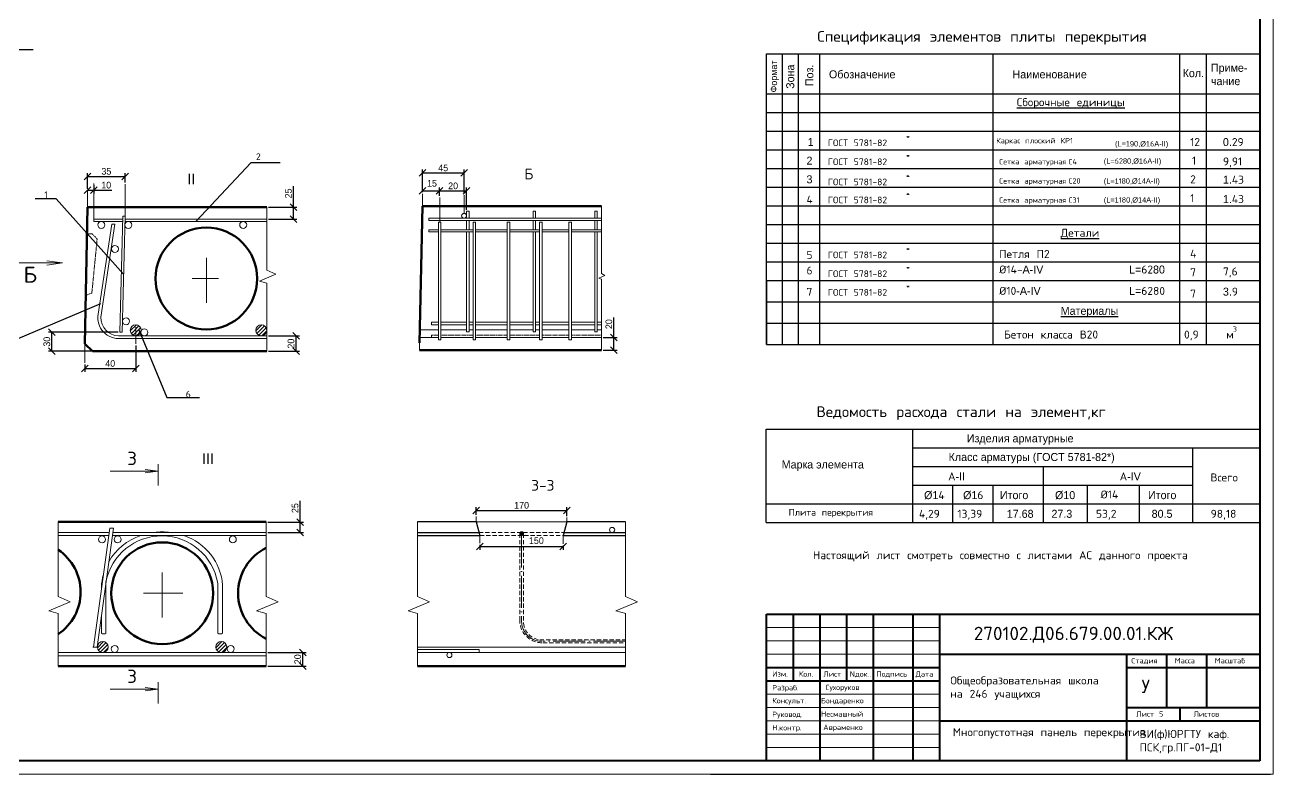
# Model space of a CAD drawing. Header units: millimetres. Extents: x 707 to 5070, y -235 to 1028.
# Drawn here: x 4598 to 5066, y 433.8 to 714.7 of the extents above; entities that cross this region are included whole.
import ezdxf

# ---------------------------------------------------------------- set-up
doc = ezdxf.new("R2010")
doc.units = ezdxf.units.MM
doc.linetypes.add('ACAD_ISO04W100', pattern=[30, 24, -3, 0, -3])
doc.linetypes.add('DASHED2', pattern=[9.525, 6.35, -3.175])
for name, color, linetype, lineweight in [('Нормальная', 5, 'Continuous', 25), ('Основная', 7, 'Continuous', 40), ('Средняя', 94, 'Continuous', 30), ('Тонкая', 5, 'Continuous', 15), ('Штриховая', 1, 'DASHED2', 20), ('Штрихпунктирная', 6, 'ACAD_ISO04W100', 15)]:
    doc.layers.add(name, color=color, linetype=linetype, lineweight=lineweight)
doc.dimstyles.new('ISO-25', dxfattribs={"dimtxt": 2.5, "dimasz": 2.5, "dimexe": 1.25, "dimexo": 0.625, "dimtad": 1, "dimtxsty": 'Standard', "dimcen": 2.5, "dimadec": 0, "dimazin": 0, "dimtfac": 1, "dimtmove": 0, "dimatfit": 3, "dimfxl": 0, "dimarcsym": 0})

# ---------------------------------------------------------------- blocks, each defined once
blk = doc.blocks.new('_Oblique')
at = {"color": 0, "linetype": 'ByBlock', "lineweight": -2}
blk.add_line((-0.5, -0.5), (0.5, 0.5), dxfattribs=at)
blk = doc.blocks.new('*D281')
at = {"layer": 'Defpoints', "color": 0}
for p in [(4623.93, 655.27), (4621.53, 652.58), (4623.93, 652.76)]:
    blk.add_point(p, dxfattribs=at)
at = {"layer": 'Тонкая', "color": 0, "lineweight": -2}
for p, q in [((4621.53, 653.21), (4621.53, 654.01)), ((4621.53, 652.76), (4623.93, 652.76)), ((4623.93, 654.65), (4623.93, 651.51)), ((4623.93, 652.76), (4630.6, 652.76))]:
    blk.add_line(p, q, dxfattribs=at)
at = {"layer": 'Тонкая', "color": 0, "lineweight": -2, "xscale": 2.5, "yscale": 2.5, "zscale": 2.5, "rotation": 180}
blk.add_blockref('_Oblique', (4621.53, 652.76), dxfattribs=at)
at = {"layer": 'Тонкая', "color": 0, "lineweight": -2, "xscale": 2.5, "yscale": 2.5, "zscale": 2.5}
blk.add_blockref('_Oblique', (4623.93, 652.76), dxfattribs=at)
at = {"layer": 'Тонкая', "color": 0, "insert": (4628.52, 654.63), "char_height": 2.5, "attachment_point": 5}
blk.add_mtext('10', dxfattribs=at)
blk = doc.blocks.new('*D282')
at = {"layer": 'Defpoints', "color": 0}
for p in [(4635.61, 657.92), (4621.53, 652.58), (4635.61, 655.01)]:
    blk.add_point(p, dxfattribs=at)
at = {"layer": 'Тонкая', "color": 0, "lineweight": -2}
for p, q in [((4621.53, 653.21), (4621.53, 659.17)), ((4621.53, 657.92), (4635.61, 657.92)), ((4635.61, 655.64), (4635.61, 659.17))]:
    blk.add_line(p, q, dxfattribs=at)
at = {"layer": 'Тонкая', "color": 0, "lineweight": -2, "xscale": 2.5, "yscale": 2.5, "zscale": 2.5, "rotation": 180}
blk.add_blockref('_Oblique', (4621.53, 657.92), dxfattribs=at)
at = {"layer": 'Тонкая', "color": 0, "lineweight": -2, "xscale": 2.5, "yscale": 2.5, "zscale": 2.5}
blk.add_blockref('_Oblique', (4635.61, 657.92), dxfattribs=at)
at = {"layer": 'Тонкая', "color": 0, "insert": (4628.57, 659.8), "char_height": 2.5, "attachment_point": 5}
blk.add_mtext('35', dxfattribs=at)
blk = doc.blocks.new('*D279')
at = {"layer": 'Defpoints', "color": 0}
for p in [(4688.73, 646.33), (4698.72, 646.33), (4688.73, 641.83)]:
    blk.add_point(p, dxfattribs=at)
at = {"layer": 'Тонкая', "color": 0, "lineweight": -2}
for p, q in [((4698.72, 646.33), (4698.72, 654.25)), ((4689.36, 646.33), (4699.97, 646.33)), ((4698.72, 641.83), (4698.72, 646.33)), ((4689.36, 641.83), (4699.97, 641.83))]:
    blk.add_line(p, q, dxfattribs=at)
at = {"layer": 'Тонкая', "color": 0, "lineweight": -2, "xscale": 2.5, "yscale": 2.5, "zscale": 2.5}
for p, rotation in [((4698.72, 646.33), 90), ((4698.72, 641.83), 270)]:
    blk.add_blockref('_Oblique', p, dxfattribs=dict(at, rotation=rotation))
at = {"layer": 'Тонкая', "color": 0, "insert": (4696.84, 651.54), "char_height": 2.5, "attachment_point": 5, "rotation": 90}
blk.add_mtext('25', dxfattribs=at)
blk = doc.blocks.new('*D280')
at = {"layer": 'Defpoints', "color": 0}
for p in [(4688.73, 598.07), (4699.68, 598.07), (4688.73, 592.33)]:
    blk.add_point(p, dxfattribs=at)
at = {"layer": 'Тонкая', "color": 0, "lineweight": -2}
for p, q in [((4689.36, 598.07), (4700.93, 598.07)), ((4699.68, 592.33), (4699.68, 598.07)), ((4689.36, 592.33), (4700.93, 592.33))]:
    blk.add_line(p, q, dxfattribs=at)
at = {"layer": 'Тонкая', "color": 0, "lineweight": -2, "xscale": 2.5, "yscale": 2.5, "zscale": 2.5}
for p, rotation in [((4699.68, 598.07), 90), ((4699.68, 592.33), 270)]:
    blk.add_blockref('_Oblique', p, dxfattribs=dict(at, rotation=rotation))
at = {"layer": 'Тонкая', "color": 0, "insert": (4697.8, 595.2), "char_height": 2.5, "attachment_point": 5, "rotation": 90}
blk.add_mtext('20', dxfattribs=at)
blk = doc.blocks.new('*D283')
at = {"layer": 'Defpoints', "color": 0}
for p in [(4639.57, 595.1), (4620.46, 587.94), (4639.57, 585.86)]:
    blk.add_point(p, dxfattribs=at)
at = {"layer": 'Тонкая', "color": 0, "lineweight": -2}
for p, q in [((4639.57, 594.48), (4639.57, 584.61)), ((4620.46, 587.32), (4620.46, 584.61)), ((4620.46, 585.86), (4639.57, 585.86))]:
    blk.add_line(p, q, dxfattribs=at)
at = {"layer": 'Тонкая', "color": 0, "lineweight": -2, "xscale": 2.5, "yscale": 2.5, "zscale": 2.5, "rotation": 180}
blk.add_blockref('_Oblique', (4620.46, 585.86), dxfattribs=at)
at = {"layer": 'Тонкая', "color": 0, "lineweight": -2, "xscale": 2.5, "yscale": 2.5, "zscale": 2.5}
blk.add_blockref('_Oblique', (4639.57, 585.86), dxfattribs=at)
at = {"layer": 'Тонкая', "color": 0, "insert": (4630.02, 587.74), "char_height": 2.5, "attachment_point": 5}
blk.add_mtext('40', dxfattribs=at)
blk = doc.blocks.new('*D284')
at = {"layer": 'Defpoints', "color": 0}
for p in [(4608.14, 599.53), (4633.59, 599.53), (4623.31, 592.33)]:
    blk.add_point(p, dxfattribs=at)
at = {"layer": 'Тонкая', "color": 0, "lineweight": -2}
for p, q in [((4632.96, 599.53), (4606.89, 599.53)), ((4608.14, 592.33), (4608.14, 599.53)), ((4622.69, 592.33), (4606.89, 592.33))]:
    blk.add_line(p, q, dxfattribs=at)
at = {"layer": 'Тонкая', "color": 0, "lineweight": -2, "xscale": 2.5, "yscale": 2.5, "zscale": 2.5}
for p, rotation in [((4608.14, 599.53), 90), ((4608.14, 592.33), 270)]:
    blk.add_blockref('_Oblique', p, dxfattribs=dict(at, rotation=rotation))
at = {"layer": 'Тонкая', "color": 0, "insert": (4606.26, 595.93), "char_height": 2.5, "attachment_point": 5, "rotation": 90}
blk.add_mtext('30', dxfattribs=at)
blk = doc.blocks.new('*D285')
at = {"layer": 'Defpoints', "color": 0}
for p in [(4814.27, 597.5), (4818.87, 597.5), (4814.27, 592.7)]:
    blk.add_point(p, dxfattribs=at)
at = {"layer": 'Тонкая', "color": 0, "lineweight": -2}
for p, q in [((4818.87, 597.5), (4818.87, 605)), ((4814.89, 597.5), (4820.12, 597.5)), ((4818.87, 592.7), (4818.87, 597.5)), ((4814.89, 592.7), (4820.12, 592.7))]:
    blk.add_line(p, q, dxfattribs=at)
at = {"layer": 'Тонкая', "color": 0, "lineweight": -2, "xscale": 2.5, "yscale": 2.5, "zscale": 2.5}
for p, rotation in [((4818.87, 597.5), 90), ((4818.87, 592.7), 270)]:
    blk.add_blockref('_Oblique', p, dxfattribs=dict(at, rotation=rotation))
at = {"layer": 'Тонкая', "color": 0, "insert": (4817, 602.5), "char_height": 2.5, "attachment_point": 5, "rotation": 90}
blk.add_mtext('20', dxfattribs=at)
blk = doc.blocks.new('*D286')
at = {"layer": 'Defpoints', "color": 0}
for p in [(4747.07, 651.39), (4753.55, 652.49), (4753.55, 649.95)]:
    blk.add_point(p, dxfattribs=at)
at = {"layer": 'Тонкая', "color": 0, "lineweight": -2}
for p, q in [((4747.07, 652.02), (4747.07, 653.74)), ((4747.07, 652.49), (4753.55, 652.49)), ((4753.55, 650.57), (4753.55, 653.74))]:
    blk.add_line(p, q, dxfattribs=at)
at = {"layer": 'Тонкая', "color": 0, "lineweight": -2, "xscale": 2.5, "yscale": 2.5, "zscale": 2.5, "rotation": 180}
blk.add_blockref('_Oblique', (4747.07, 652.49), dxfattribs=at)
at = {"layer": 'Тонкая', "color": 0, "lineweight": -2, "xscale": 2.5, "yscale": 2.5, "zscale": 2.5}
blk.add_blockref('_Oblique', (4753.55, 652.49), dxfattribs=at)
at = {"layer": 'Тонкая', "color": 0, "insert": (4750.67, 655.3), "char_height": 2.5, "attachment_point": 5}
blk.add_mtext('15', dxfattribs=at)
blk = doc.blocks.new('*D287')
at = {"layer": 'Defpoints', "color": 0}
for p in [(4763.65, 652.49), (4753.55, 649.95), (4763.65, 644.82)]:
    blk.add_point(p, dxfattribs=at)
at = {"layer": 'Тонкая', "color": 0, "lineweight": -2}
for p, q in [((4753.55, 650.57), (4753.55, 653.74)), ((4753.55, 652.49), (4763.65, 652.49)), ((4763.65, 645.44), (4763.65, 653.74))]:
    blk.add_line(p, q, dxfattribs=at)
at = {"layer": 'Тонкая', "color": 0, "lineweight": -2, "xscale": 2.5, "yscale": 2.5, "zscale": 2.5, "rotation": 180}
blk.add_blockref('_Oblique', (4753.55, 652.49), dxfattribs=at)
at = {"layer": 'Тонкая', "color": 0, "lineweight": -2, "xscale": 2.5, "yscale": 2.5, "zscale": 2.5}
blk.add_blockref('_Oblique', (4763.65, 652.49), dxfattribs=at)
at = {"layer": 'Тонкая', "color": 0, "insert": (4758.6, 654.36), "char_height": 2.5, "attachment_point": 5}
blk.add_mtext('20', dxfattribs=at)
blk = doc.blocks.new('*D288')
at = {"layer": 'Defpoints', "color": 0}
for p in [(4762.7, 659.22), (4747.07, 651.39), (4762.7, 650.89)]:
    blk.add_point(p, dxfattribs=at)
at = {"layer": 'Тонкая', "color": 0, "lineweight": -2}
for p, q in [((4747.07, 652.02), (4747.07, 660.47)), ((4762.7, 651.52), (4762.7, 660.47)), ((4747.07, 659.22), (4762.7, 659.22))]:
    blk.add_line(p, q, dxfattribs=at)
at = {"layer": 'Тонкая', "color": 0, "lineweight": -2, "xscale": 2.5, "yscale": 2.5, "zscale": 2.5, "rotation": 180}
blk.add_blockref('_Oblique', (4747.07, 659.22), dxfattribs=at)
at = {"layer": 'Тонкая', "color": 0, "lineweight": -2, "xscale": 2.5, "yscale": 2.5, "zscale": 2.5}
blk.add_blockref('_Oblique', (4762.7, 659.22), dxfattribs=at)
at = {"layer": 'Тонкая', "color": 0, "insert": (4754.88, 661.1), "char_height": 2.5, "attachment_point": 5}
blk.add_mtext('45', dxfattribs=at)
blk = doc.blocks.new('*D291')
at = {"layer": 'Defpoints', "color": 0}
for p in [(4688.51, 479.43), (4702.21, 479.43), (4688.51, 474.23)]:
    blk.add_point(p, dxfattribs=at)
at = {"layer": 'Тонкая', "color": 0, "lineweight": -2}
for p, q in [((4689.13, 479.43), (4703.46, 479.43)), ((4702.21, 474.23), (4702.21, 479.43)), ((4689.13, 474.23), (4703.46, 474.23))]:
    blk.add_line(p, q, dxfattribs=at)
at = {"layer": 'Тонкая', "color": 0, "lineweight": -2, "xscale": 2.5, "yscale": 2.5, "zscale": 2.5}
for p, rotation in [((4702.21, 479.43), 90), ((4702.21, 474.23), 270)]:
    blk.add_blockref('_Oblique', p, dxfattribs=dict(at, rotation=rotation))
at = {"layer": 'Тонкая', "color": 0, "insert": (4700.33, 476.83), "char_height": 2.5, "attachment_point": 5, "rotation": 90}
blk.add_mtext('20', dxfattribs=at)
blk = doc.blocks.new('*D289')
at = {"layer": 'Defpoints', "color": 0}
for p in [(4688.51, 528.31), (4688.51, 524.41), (4701.23, 528.31)]:
    blk.add_point(p, dxfattribs=at)
at = {"layer": 'Тонкая', "color": 0, "lineweight": -2}
for p, q in [((4701.23, 528.31), (4701.23, 536.23)), ((4689.13, 528.31), (4702.48, 528.31)), ((4689.13, 524.41), (4702.48, 524.41)), ((4701.23, 524.41), (4701.23, 528.31))]:
    blk.add_line(p, q, dxfattribs=at)
at = {"layer": 'Тонкая', "color": 0, "lineweight": -2, "xscale": 2.5, "yscale": 2.5, "zscale": 2.5}
for p, rotation in [((4701.23, 528.31), 90), ((4701.23, 524.41), 270)]:
    blk.add_blockref('_Oblique', p, dxfattribs=dict(at, rotation=rotation))
at = {"layer": 'Тонкая', "color": 0, "insert": (4699.35, 533.52), "char_height": 2.5, "attachment_point": 5, "rotation": 90}
blk.add_mtext('25', dxfattribs=at)
blk = doc.blocks.new('*D292')
at = {"layer": 'Defpoints', "color": 0}
for p in [(4767.27, 530.34), (4801.27, 532.68), (4801.27, 529.94)]:
    blk.add_point(p, dxfattribs=at)
at = {"layer": 'Тонкая', "color": 0, "lineweight": -2}
for p, q in [((4767.27, 530.96), (4767.27, 533.93)), ((4801.27, 530.56), (4801.27, 533.93)), ((4767.27, 532.68), (4801.27, 532.68))]:
    blk.add_line(p, q, dxfattribs=at)
at = {"layer": 'Тонкая', "color": 0, "lineweight": -2, "xscale": 2.5, "yscale": 2.5, "zscale": 2.5, "rotation": 180}
blk.add_blockref('_Oblique', (4767.27, 532.68), dxfattribs=at)
at = {"layer": 'Тонкая', "color": 0, "lineweight": -2, "xscale": 2.5, "yscale": 2.5, "zscale": 2.5}
blk.add_blockref('_Oblique', (4801.27, 532.68), dxfattribs=at)
at = {"layer": 'Тонкая', "color": 0, "insert": (4784.27, 534.55), "char_height": 2.5, "attachment_point": 5}
blk.add_mtext('170', dxfattribs=at)
blk = doc.blocks.new('*D290')
at = {"layer": 'Defpoints', "color": 0}
for p in [(4768.61, 520.43), (4799.92, 520.17), (4799.92, 519.15)]:
    blk.add_point(p, dxfattribs=at)
at = {"layer": 'Тонкая', "color": 0, "lineweight": -2}
for p, q in [((4768.61, 519.8), (4768.61, 517.9)), ((4799.92, 519.55), (4799.92, 517.9)), ((4768.61, 519.15), (4799.92, 519.15))]:
    blk.add_line(p, q, dxfattribs=at)
at = {"layer": 'Тонкая', "color": 0, "lineweight": -2, "xscale": 2.5, "yscale": 2.5, "zscale": 2.5, "rotation": 180}
blk.add_blockref('_Oblique', (4768.61, 519.15), dxfattribs=at)
at = {"layer": 'Тонкая', "color": 0, "lineweight": -2, "xscale": 2.5, "yscale": 2.5, "zscale": 2.5}
blk.add_blockref('_Oblique', (4799.92, 519.15), dxfattribs=at)
at = {"layer": 'Тонкая', "color": 0, "insert": (4789.81, 521.32), "char_height": 2.5, "attachment_point": 5}
blk.add_mtext('150', dxfattribs=at)

msp = doc.modelspace()

# ---------------------------------------------------------------- hatches: boundary and pattern name
at = {"layer": 'Тонкая'}
h = msp.add_hatch(dxfattribs=at)
h.set_pattern_fill('ANSI31', color=0, scale=0.3, style=0)
h.set_pattern_definition([(45, (4629.2162, 586.2228), (-0.67352, 0.67352), [])])
h.paths.add_polyline_path([(4637.5295, 600.208, 1), (4641.6095, 600.208, 1)])
h = msp.add_hatch(dxfattribs=at)
h.set_pattern_fill('ANSI31', color=0, scale=0.3, style=0)
h.set_pattern_definition([(45, (4676.3087, 586.2228), (-0.67352, 0.67352), [])])
h.paths.add_polyline_path([(4684.6219, 600.208, 1), (4688.7019, 600.208, 1)])
h = msp.add_hatch(dxfattribs=at)
h.set_pattern_fill('ANSI31', color=0, scale=0.05, style=0)
h.set_pattern_definition([(45, (4784.266, 523.19008), (-0.112253, 0.112253), [])])
h.paths.add_polyline_path([(4783.7631, 524.4134), (4784.8058, 524.4134, 0.42265131)])
h.paths.add_polyline_path([(4785.0114, 523.9067, 0.1951827), (4784.8058, 524.4134), (4783.7631, 524.4134, 0.1951827), (4783.5575, 523.9067, 0.36569552), (4784.1626, 523.1901), (4784.4063, 523.1901, 0.36569552)])
h = msp.add_hatch(dxfattribs=at)
h.set_pattern_fill('ANSI31', color=0, scale=0.3, style=0)
h.set_pattern_definition([(45, (4616.8812, 467.4471), (-0.67352, 0.67352), [])])
h.paths.add_polyline_path([(4625.1945, 481.4323, 1), (4629.2745, 481.4323, 1)])
h = msp.add_hatch(dxfattribs=at)
h.set_pattern_fill('ANSI31', color=0, scale=0.3, style=0)
h.set_pattern_definition([(45, (4661.2889, 467.4471), (-0.67352, 0.67352), [])])
h.paths.add_polyline_path([(4669.6021, 481.4323, 1), (4673.6821, 481.4323, 1)])

# ---------------------------------------------------------------- linework, layer by layer
for p, q in [((4588.8493, 705.4813), (4601.0649, 705.4813)), ((4662.1463, 641.0132), (4682.8779, 663.141)), ((4682.8779, 663.141), (4693.7615, 663.141)), ((4609.7956, 649.5671), (4601.885, 649.5671)), ((4635.0385, 621.2648), (4609.7956, 649.5671)), ((4626.4118, 610.1111), (4587.8401, 593.818)), ((4640.7784, 600.4126), (4651.2484, 574.9958)), ((4651.2484, 574.9958), (4663.4937, 574.9958)), ((4855.0448, 433.7891), (5065.0448, 433.7891))]:
    msp.add_line(p, q)
at = {"lineweight": -3}
for p, q in [((5061.0448, 493.7891), (5061.0448, 438.7891)), ((5061.0448, 438.7891), (4876.0448, 438.7891))]:
    msp.add_line(p, q, dxfattribs=at)
at = {"layer": 'Основная', "color": 0}
for p, q in [((5061.0448, 1022.7891), (5061.0448, 438.7891)), ((4876.0448, 493.7891), (5061.0448, 493.7891)), ((4876.0448, 438.7891), (4876.0448, 493.7891)), ((4886.0448, 493.7891), (4886.0448, 468.7891)), ((4896.0448, 493.7891), (4896.0448, 438.7891)), ((4906.0448, 493.7891), (4906.0448, 468.7891)), ((4916.0448, 493.7891), (4916.0448, 438.7891)), ((4931.0448, 438.7891), (4931.0448, 493.7891)), ((4941.0448, 438.7891), (4941.0448, 493.7891)), ((4941.0448, 478.7891), (5061.0448, 478.7891)), ((5011.0448, 478.7891), (5011.0448, 438.7891)), ((5026.0448, 478.7891), (5026.0448, 458.7891)), ((5041.0448, 478.7891), (5041.0448, 458.7891)), ((4876.0448, 473.7891), (4941.0448, 473.7891)), ((5011.0448, 473.7891), (5061.0448, 473.7891)), ((4876.0448, 468.7891), (4941.0448, 468.7891)), ((5011.0448, 458.7891), (5061.0448, 458.7891)), ((5031.0448, 458.7891), (5031.0448, 453.7891)), ((4941.0448, 453.7891), (5061.0448, 453.7891)), ((5061.0448, 438.7891), (4245.0448, 438.7891))]:
    msp.add_line(p, q, dxfattribs=at)
at = {"layer": 'Основная', "color": 0, "lineweight": -2}
for p, q in [((4876.0448, 594.8247), (4876.0448, 703.8247)), ((4876.0448, 703.8247), (5061.0448, 703.8247)), ((4882.0448, 594.8247), (4882.0448, 703.8247)), ((4888.0448, 594.8247), (4888.0448, 703.8247)), ((4896.0448, 594.8247), (4896.0448, 703.8247)), ((4961.0448, 594.8247), (4961.0448, 703.8247)), ((5031.0448, 594.8247), (5031.0448, 703.8247)), ((5041.0448, 594.8247), (5041.0448, 703.8247)), ((4876.0448, 688.8247), (5061.0448, 688.8247)), ((4876.0448, 618.8247), (5061.0448, 618.8247)), ((4875.9707, 528.0796), (4875.9707, 563.0796)), ((4875.9707, 563.0796), (5060.9707, 563.0796)), ((4930.9707, 528.0796), (4930.9707, 563.0796)), ((4930.9707, 556.0796), (5060.9707, 556.0796)), ((5035.9707, 528.0796), (5035.9707, 556.0796)), ((4930.9707, 549.0796), (5035.9707, 549.0796)), ((4930.9707, 542.0796), (5035.9707, 542.0796)), ((4945.9707, 528.0796), (4945.9707, 542.0796)), ((5015.9707, 528.0796), (5015.9707, 542.0796)), ((4875.9707, 535.0796), (5060.9707, 535.0796)), ((4875.9707, 528.0796), (5060.9707, 528.0796))]:
    msp.add_line(p, q, dxfattribs=at)
at = {"layer": 'Средняя', "color": 0}
for p, q in [((4767.266, 528.3134), (4745.266, 528.3134)), ((4745.266, 524.4134), (4768.2898, 524.4134)), ((4767.266, 528.3134), (4768.6109, 523.1901)), ((4801.266, 528.3134), (4799.9211, 523.1901)), ((4800.2422, 524.4134), (4823.266, 524.4134)), ((4823.266, 528.3134), (4801.266, 528.3134)), ((4745.266, 523.1901), (4768.6109, 523.1901)), ((4799.9211, 523.1901), (4823.266, 523.1901))]:
    msp.add_line(p, q, dxfattribs=at)
at = {"layer": 'Тонкая', "color": 0}
for p, q in [((5066.0448, 1027.7891), (5066.0448, 433.7891)), ((4623.9328, 641.8334), (4623.9328, 655.2711)), ((4621.5328, 646.3334), (4621.5328, 652.5807)), ((4635.6121, 642.9963), (4635.6121, 655.0128)), ((4747.0665, 646.696), (4747.0665, 651.391)), ((4762.7006, 644.0131), (4762.7006, 650.8921)), ((4688.7328, 646.3334), (4688.7328, 622.7955)), ((4753.5536, 640.7854), (4753.5536, 649.9482)), ((4814.2665, 646.696), (4814.2665, 621.5074)), ((4623.9328, 641.8334), (4623.9328, 641.0132)), ((4634.7021, 641.8334), (4623.9328, 641.8334)), ((4634.7328, 642.9963), (4633.5855, 599.5334)), ((4635.6121, 642.9963), (4634.4649, 599.5334)), ((4634.7328, 642.9963), (4635.6121, 642.9963)), ((4688.7328, 641.8334), (4635.5814, 641.8334)), ((4814.2665, 642.196), (4749.4665, 642.196)), ((4749.4665, 642.196), (4749.4665, 641.3759)), ((4760.2358, 642.196), (4749.4665, 642.196)), ((4814.2665, 641.3759), (4749.4665, 641.3759)), ((4760.2142, 641.3759), (4749.4665, 641.3759)), ((4763.6483, 644.8199), (4763.6483, 642.196)), ((4763.6483, 644.8199), (4764.6224, 644.8199)), ((4763.6483, 641.3759), (4763.6483, 637.9357)), ((4764.6224, 644.8199), (4764.6224, 642.196)), ((4764.6224, 641.3759), (4764.6224, 637.9357)), ((4788.5558, 644.8199), (4788.5558, 642.196)), ((4788.5558, 644.8199), (4789.5299, 644.8199)), ((4788.5558, 641.3759), (4788.5558, 637.9357)), ((4789.5299, 644.8199), (4789.5299, 642.196)), ((4789.5299, 641.3759), (4789.5299, 637.9357)), ((4811.6841, 644.8199), (4811.6841, 642.196)), ((4811.6841, 644.8199), (4812.6583, 644.8199)), ((4811.6841, 641.3759), (4811.6841, 637.9357)), ((4812.6583, 644.8199), (4812.6583, 642.196)), ((4812.6583, 641.3759), (4812.6583, 637.9357)), ((4634.6805, 641.0132), (4623.9328, 641.0132)), ((4630.5679, 640.0265), (4625.4365, 606.2384)), ((4631.778, 640.0265), (4626.4783, 605.1299)), ((4631.778, 640.0265), (4630.5679, 640.0265)), ((4688.7328, 641.0132), (4635.5598, 641.0132)), ((4749.4665, 637.9357), (4749.4665, 637.1155)), ((4753.0665, 637.9357), (4749.4665, 637.9357)), ((4753.0665, 637.1155), (4749.4665, 637.1155)), ((4753.0665, 640.7854), (4753.0665, 596.6003)), ((4753.0665, 640.7854), (4754.0406, 640.7854)), ((4754.0406, 640.7854), (4754.0406, 596.6003)), ((4760.2358, 637.9357), (4754.0406, 637.9357)), ((4766.0533, 637.9357), (4754.0406, 637.9357)), ((4760.2142, 637.1155), (4754.0406, 637.1155)), ((4766.0533, 637.1155), (4754.0406, 637.1155)), ((4763.6483, 637.1155), (4763.6483, 599.6554)), ((4764.6224, 637.1155), (4764.6224, 599.6554)), ((4766.0533, 640.7854), (4766.0533, 596.6003)), ((4766.0533, 640.7854), (4767.0274, 640.7854)), ((4767.0274, 640.7854), (4767.0274, 596.6003)), ((4778.8279, 637.9357), (4767.0274, 637.9357)), ((4778.8279, 637.1155), (4767.0274, 637.1155)), ((4778.8279, 640.7854), (4778.8279, 596.6003)), ((4778.8279, 640.7854), (4779.802, 640.7854)), ((4779.802, 640.7854), (4779.802, 596.6003)), ((4790.9608, 637.9357), (4779.802, 637.9357)), ((4790.9608, 637.1155), (4779.802, 637.1155)), ((4788.5558, 637.1155), (4788.5558, 599.6554)), ((4789.5299, 637.1155), (4789.5299, 599.6554)), ((4790.9608, 640.7854), (4790.9608, 596.6003)), ((4790.9608, 640.7854), (4791.9349, 640.7854)), ((4791.9349, 640.7854), (4791.9349, 596.6003)), ((4801.9562, 637.9357), (4791.9349, 637.9357)), ((4801.9562, 637.1155), (4791.9349, 637.1155)), ((4801.9562, 640.7854), (4801.9562, 596.6003)), ((4801.9562, 640.7854), (4802.9303, 640.7854)), ((4802.9303, 640.7854), (4802.9303, 596.6003)), ((4814.2665, 637.9357), (4802.9303, 637.9357)), ((4814.2665, 637.1155), (4802.9303, 637.1155)), ((4811.6841, 637.1155), (4811.6841, 599.6554)), ((4812.6583, 637.1155), (4812.6583, 599.6554)), ((4666.0607, 610.5178), (4666.0607, 627.4384)), ((4612.1079, 625.4465), (4590.591, 625.4465)), ((4612.1079, 625.4465), (4606.277, 626.2064)), ((4612.1079, 625.4465), (4606.277, 624.6866)), ((4688.7328, 622.7955), (4692.1192, 621.2798)), ((4666.0607, 619.6298), (4660.7704, 619.6298)), ((4660.7704, 619.6298), (4670.6111, 619.6298)), ((4692.1192, 621.2798), (4685.934, 618.6173)), ((4685.934, 618.6173), (4688.7328, 617.8851)), ((4688.7328, 617.8851), (4688.7328, 592.3334)), ((4815.444, 620.7086), (4813.1873, 619.7202)), ((4813.1873, 619.7202), (4814.2665, 619.3892)), ((4814.2665, 621.5074), (4815.444, 620.7086)), ((4814.2665, 619.3892), (4814.2665, 592.696)), ((4633.5855, 599.5334), (4634.4649, 599.5334)), ((4639.5695, 595.1006), (4639.5695, 601.3924)), ((4753.0665, 600.3447), (4746.0966, 600.3447)), ((4750.5307, 603.1934), (4750.5307, 602.2563)), ((4753.0665, 602.2563), (4750.5307, 602.2563)), ((4763.6483, 602.2563), (4754.0406, 602.2563)), ((4763.6483, 600.3447), (4754.0406, 600.3447)), ((4763.6483, 599.6554), (4764.6224, 599.6554)), ((4766.0533, 602.2563), (4764.6224, 602.2563)), ((4766.0533, 600.3447), (4764.6224, 600.3447)), ((4778.8279, 602.2563), (4767.0274, 602.2563)), ((4778.8279, 600.3447), (4767.0274, 600.3447)), ((4788.5558, 602.2563), (4779.802, 602.2563)), ((4788.5558, 600.3447), (4779.802, 600.3447)), ((4788.5558, 599.6554), (4789.5299, 599.6554)), ((4790.9608, 602.2563), (4789.5299, 602.2563)), ((4790.9608, 600.3447), (4789.5299, 600.3447)), ((4801.9562, 602.2563), (4791.9349, 602.2563)), ((4801.9562, 600.3447), (4791.9349, 600.3447)), ((4811.6841, 602.2563), (4802.9303, 602.2563)), ((4811.6841, 602.2563), (4802.9303, 602.2563)), ((4811.6841, 600.3447), (4802.9303, 600.3447)), ((4811.6841, 600.3447), (4802.9303, 600.3447)), ((4811.6841, 599.6554), (4812.6583, 599.6554)), ((4814.2665, 602.2563), (4812.6583, 602.2563)), ((4814.2665, 600.3447), (4812.6583, 600.3447)), ((4814.2665, 602.2563), (4814.2665, 598.4332)), ((4620.4607, 595.1006), (4620.4607, 587.9413)), ((4688.7328, 598.0705), (4633.1131, 598.0705)), ((4688.7328, 597.1334), (4633.9939, 597.1334)), ((4745.9945, 595.4633), (4745.9945, 592.696)), ((4753.0665, 597.496), (4746.037, 597.496)), ((4750.5307, 598.4332), (4750.5307, 597.496)), ((4753.0665, 597.496), (4750.5307, 597.496)), ((4753.0665, 596.6003), (4754.0406, 596.6003)), ((4766.0533, 597.496), (4754.0406, 597.496)), ((4766.0533, 596.6003), (4767.0274, 596.6003)), ((4778.8279, 597.496), (4767.0274, 597.496)), ((4778.8279, 596.6003), (4779.802, 596.6003)), ((4790.9608, 597.496), (4779.802, 597.496)), ((4790.9608, 596.6003), (4791.9349, 596.6003)), ((4801.9562, 597.496), (4791.9349, 597.496)), ((4801.9562, 596.6003), (4802.9303, 596.6003)), ((4814.2665, 597.496), (4802.9303, 597.496)), ((4647.9566, 547.3554), (4643.0976, 547.9886)), ((4647.9566, 550.0042), (4647.9566, 541.94)), ((4647.9566, 547.3554), (4630.0259, 547.3554)), ((4647.9566, 547.3554), (4643.0976, 546.7221)), ((4647.9566, 547.3554), (4645.042, 547.3554)), ((4647.9566, 547.3554), (4645.042, 547.3554)), ((4767.266, 528.3134), (4767.266, 530.3393)), ((4801.266, 528.3134), (4801.266, 529.9396)), ((4610.5091, 528.3134), (4610.5091, 500.4256)), ((4610.5091, 524.4134), (4629.6336, 524.4134)), ((4629.845, 525.9462), (4623.7038, 481.4064)), ((4631.2175, 525.9462), (4625.0763, 481.4064)), ((4629.845, 525.9462), (4631.2175, 525.9462)), ((4631.0061, 524.4134), (4688.5091, 524.4134)), ((4688.5091, 528.3134), (4688.5091, 500.3859)), ((4745.266, 528.3134), (4745.266, 500.4256)), ((4745.266, 524.4134), (4764.3905, 524.4134)), ((4767.266, 528.3134), (4801.266, 528.3134)), ((4823.266, 528.3134), (4823.266, 500.3859)), ((4610.5091, 523.1901), (4629.465, 523.1901)), ((4630.8374, 523.1901), (4688.5091, 523.1901)), ((4745.266, 523.1901), (4764.2218, 523.1901)), ((4768.6109, 523.1901), (4768.6109, 520.4287)), ((4799.9211, 523.1901), (4799.9211, 520.1732)), ((4628.4247, 486.6226), (4628.4247, 505.8448)), ((4649.5121, 492.4914), (4649.5121, 509.412)), ((4626.6972, 503.1165), (4626.6972, 504.1094)), ((4642.5356, 501.6075), (4657.298, 501.6075)), ((4644.3951, 501.6035), (4654.2357, 501.6035)), ((4670.3195, 505.4198), (4670.3195, 486.6226)), ((4672.1768, 486.6226), (4672.1768, 504.625)), ((4615.0408, 498.3973), (4607.0001, 494.9361)), ((4610.5091, 500.4256), (4615.0408, 498.3973)), ((4692.9522, 498.3973), (4684.9114, 494.9361)), ((4688.5091, 500.3859), (4692.9522, 498.3973)), ((4749.7977, 498.3973), (4741.7569, 494.9361)), ((4745.266, 500.4256), (4749.7977, 498.3973)), ((4827.7091, 498.3973), (4819.6683, 494.9361)), ((4823.266, 500.3859), (4827.7091, 498.3973)), ((4607.0001, 494.9361), (4610.5091, 494.018)), ((4610.5091, 494.018), (4610.5091, 474.2256)), ((4626.6972, 486.6226), (4626.6972, 493.1625)), ((4684.9114, 494.9361), (4688.5499, 493.9842)), ((4688.5091, 493.9949), (4688.5091, 474.2256)), ((4741.7569, 494.9361), (4745.266, 494.018)), ((4745.266, 494.018), (4745.266, 474.2256)), ((4819.6683, 494.9361), (4823.3068, 493.9842)), ((4823.266, 493.9949), (4823.266, 474.2256)), ((4876.0448, 488.7891), (4941.0448, 488.7891)), ((4823.266, 484.1736), (4823.266, 482.9959)), ((4876.0448, 483.7891), (4941.0448, 483.7891)), ((4610.5091, 479.4256), (4688.5091, 479.4256)), ((4610.5091, 478.1708), (4688.5091, 478.1708)), ((4625.0763, 481.4064), (4623.4516, 481.4064)), ((4745.266, 481.3927), (4823.266, 481.3927)), ((4745.266, 480.5004), (4768.362, 480.5004)), ((4745.266, 479.4256), (4823.266, 479.4256)), ((4768.362, 480.5004), (4768.362, 479.4256)), ((4876.0448, 478.7891), (4941.0448, 478.7891)), ((4647.9566, 468.2812), (4647.9566, 460.2169)), ((4647.9566, 465.6324), (4630.0259, 465.6324)), ((4647.9566, 465.6324), (4643.0976, 466.2656)), ((4647.9566, 465.6324), (4643.0976, 464.9991)), ((4647.9566, 465.6324), (4645.042, 465.6324)), ((4647.9566, 465.6324), (4645.042, 465.6324)), ((4876.0448, 463.7891), (4941.0448, 463.7891)), ((4876.0448, 458.7891), (4941.0448, 458.7891)), ((4876.0448, 453.7891), (4941.0448, 453.7891)), ((4876.0448, 448.7891), (4941.0448, 448.7891)), ((4876.0448, 443.7891), (4941.0448, 443.7891)), ((5066.0448, 433.7891), (4225.0448, 433.7891))]:
    msp.add_line(p, q, dxfattribs=at)
at = {"layer": 'Тонкая', "color": 0, "lineweight": -2}
for p, q in [((4876.0448, 681.8247), (5061.0448, 681.8247)), ((4876.0448, 674.8247), (5061.0448, 674.8247)), ((4876.0448, 667.8247), (5061.0448, 667.8247)), ((4876.0448, 660.8247), (5061.0448, 660.8247)), ((4876.0448, 653.8247), (5061.0448, 653.8247)), ((4876.0448, 646.8247), (5061.0448, 646.8247)), ((4876.0448, 639.8247), (5061.0448, 639.8247)), ((4876.0448, 632.8247), (5061.0448, 632.8247)), ((4876.0448, 625.8247), (5061.0448, 625.8247)), ((4876.0448, 618.8247), (4876.0448, 594.8247)), ((4876.0448, 610.8247), (5061.0448, 610.8247)), ((4876.0448, 602.8247), (5061.0448, 602.8247)), ((4876.0448, 594.8247), (5061.0448, 594.8247)), ((4979.8512, 549.0796), (4979.8512, 528.0796)), ((4960.9707, 542.0796), (4960.9707, 528.0796)), ((4996.3061, 542.0796), (4996.3061, 528.0796))]:
    msp.add_line(p, q, dxfattribs=at)
at = {"layer": 'Тонкая', "color": 0, "lineweight": 50}
for p, q in [((4621.5328, 646.3334), (4620.4607, 595.1006)), ((4688.7328, 646.3334), (4621.5328, 646.3334)), ((4747.0665, 646.696), (4745.9945, 595.4633)), ((4814.2665, 646.696), (4747.0665, 646.696)), ((4620.4607, 595.1006), (4623.3103, 592.3334)), ((4623.3103, 592.3334), (4688.7328, 592.3334)), ((4745.9945, 592.696), (4814.2665, 592.696)), ((4688.5091, 528.3134), (4610.5091, 528.3134)), ((4610.5091, 474.2256), (4688.5091, 474.2256)), ((4745.266, 474.2256), (4823.266, 474.2256))]:
    msp.add_line(p, q, dxfattribs=at)
at = {"layer": 'Тонкая', "color": 0, "ltscale": 0.05}
for p, q in [((4753.0665, 603.1934), (4750.5307, 603.1934)), ((4763.6483, 603.1934), (4754.0406, 603.1934)), ((4766.0533, 603.1934), (4764.6224, 603.1934)), ((4778.8279, 603.1934), (4767.0274, 603.1934)), ((4788.5558, 603.1934), (4779.802, 603.1934)), ((4790.9608, 603.1934), (4789.5299, 603.1934)), ((4801.9562, 603.1934), (4791.9349, 603.1934)), ((4811.6841, 603.1934), (4802.9303, 603.1934)), ((4811.6841, 603.1934), (4802.9303, 603.1934)), ((4814.2665, 603.1934), (4812.6583, 603.1934))]:
    msp.add_line(p, q, dxfattribs=at)
at = {"layer": 'Тонкая', "color": 0}
for centre, radius in [((4762.7006, 643.1124), 0.9007), ((4626.6798, 639.7029), 1.3038), ((4636.8027, 639.7028), 1.3038), ((4679.8794, 639.7028), 1.3038), ((4631.7781, 630.6935), 1.3038), ((4635.9669, 603.588), 1.3038), ((4639.5695, 600.208), 2.04), ((4642.7792, 599.408), 1.3038), ((4686.6619, 600.208), 2.04), ((4784.2845, 523.9067), 0.727), ((4818.2094, 525.3369), 0.9686), ((4626.9756, 521.7942), 1.3038), ((4632.7808, 521.7942), 1.3038), ((4675.9876, 521.7942), 1.3038), ((4627.2345, 481.4323), 2.04), ((4671.6421, 481.4323), 2.04), ((4631.7063, 480.7015), 1.3038), ((4675.2091, 480.7015), 1.3038), ((4757.2029, 478.4243), 0.9686)]:
    msp.add_circle(centre, radius, dxfattribs=at)
at = {"layer": 'Тонкая', "color": 0, "lineweight": 50}
for centre in [(4666.0607, 619.6298), (4649.5121, 501.6035)]:
    msp.add_circle(centre, 19.08, dxfattribs=at)
at = {"layer": 'Тонкая', "color": 0}
for centre, radius, start, end in [((4633.2563, 605.014), 7.9151, 171.100903, 275.347079), ((4633.5332, 605.1129), 7.0549, 179.861528, 266.586454), ((4649.535, 500.8402), 23.7681, 82.655583, 97.344417), ((4649.3335, 501.8272), 21.2912, 9.714318, 169.12332), ((4648.2702, 502.6741), 21.6207, 108.395051, 150.328959), ((4651.0008, 503.0114), 21.2374, 4.357557, 71.832704), ((4648.2702, 502.6741), 21.6207, 164.559043, 176.193751), ((4627.561, 487.7259), 1.4012, 231.941442, 308.058558), ((4671.2481, 487.9155), 1.5918, 234.309826, 305.690174)]:
    msp.add_arc(centre, radius, start, end, dxfattribs=at)
at = {"layer": 'Тонкая', "color": 0, "lineweight": 50}
for centre, start, end in [((4599.8413, 502.0612), 303.994219, 56.005781), ((4697.0345, 501.6035), 116.539801, 243.460199)]:
    msp.add_arc(centre, 19.08, start, end, dxfattribs=at)
at = {"layer": 'Штриховая', "color": 0, "ltscale": 0.05}
for p, q in [((4621.3245, 636.3804), (4623.2624, 636.3804)), ((4625.1042, 634.4094), (4623.1307, 614.1664)), ((4623.2624, 636.3804), (4625.1042, 634.4094)), ((4623.1307, 614.1664), (4620.8421, 613.3233)), ((4753.0665, 598.4332), (4750.5307, 598.4332)), ((4766.0533, 598.4332), (4754.0406, 598.4332)), ((4778.8279, 598.4332), (4767.0274, 598.4332)), ((4790.9608, 598.4332), (4779.802, 598.4332)), ((4801.9562, 598.4332), (4791.9349, 598.4332)), ((4814.2665, 598.4332), (4802.9303, 598.4332))]:
    msp.add_line(p, q, dxfattribs=at)
at = {"layer": 'Штриховая', "color": 0, "ltscale": 0.25}
for p, q in [((4768.2898, 524.4134), (4800.2422, 524.4134)), ((4768.6109, 523.1901), (4799.9211, 523.1901)), ((4783.5575, 523.9067), (4783.5575, 491.8245)), ((4785.0109, 523.935), (4785.0109, 490.3466)), ((4791.0816, 484.1736), (4823.266, 484.1736)), ((4792.2398, 482.9959), (4823.266, 482.9959))]:
    msp.add_line(p, q, dxfattribs=at)
for centre, radius, start, end in [((4792.063, 491.5055), 8.5114, 177.851887, 271.190561), ((4791.7838, 490.9357), 6.7985, 184.971049, 264.071399)]:
    msp.add_arc(centre, radius, start, end, dxfattribs=at)
at = {"layer": 'Штрихпунктирная', "color": 0, "ltscale": 0.5}
for p, q in [((4784.266, 523.1901), (4784.266, 491.1041)), ((4823.266, 483.5847), (4792.3244, 483.5847))]:
    msp.add_line(p, q, dxfattribs=at)
msp.add_arc((4791.7912, 491.0911), 7.5252, 179.900936, 274.062875, dxfattribs=at)

# ---------------------------------------------------------------- texts
at = {"char_height": 2.5, "attachment_point": 1}
for s, insert, width in [('{\\Ftxt.shx|c204;2}', (4684.6766, 666.5544), 9.084844), ('{\\Ftxt.shx|c204;1}', (4605.2691, 652.2917), 7.843227), ('{\\Ftxt.shx|c204;6}', (4658.3564, 577.4958), 5.990951)]:
    msp.add_mtext(s, dxfattribs=dict(at, insert=insert, width=width))
at = {"lineweight": -2, "insert": (4875.3993, 517.3599), "char_height": 3, "width": 201.55, "attachment_point": 1}
msp.add_mtext('\\pt183;{\\Ftxt.shx|c204;       Настоящий лист смотреть совместно с листами АС данного проекта}', dxfattribs=at)
at = {"layer": 'Нормальная', "color": 0, "lineweight": -2, "char_height": 2.5, "width": 54.358563, "attachment_point": 1}
for insert in [(4899.096, 671.7585), (4899.096, 664.6472), (4899.096, 657.0913), (4899.096, 650.3391), (4899.096, 629.727), (4899.096, 622.67), (4899.096, 615.67)]:
    msp.add_mtext('{\\Ftxt.shx|c204;ГОСТ 5781-82 }', dxfattribs=dict(at, insert=insert))
at = {"layer": 'Средняя', "color": 0, "lineweight": -2, "char_height": 4, "attachment_point": 1}
for s, insert, width in [('\\pt152;{\\Ftxt.shx|c204;Спецификация элементов плиты перекрытия}', (4895.1579, 712.4071), 209.047619), ('{\\Ftxt.shx|c204;Ведомость расхода стали на элемент,кг}', (4894.8672, 571.6619), 193.345263)]:
    msp.add_mtext(s, dxfattribs=dict(at, insert=insert, width=width))
at = {"layer": 'Тонкая', "color": 0, "lineweight": -2, "width": 12.622195, "attachment_point": 1, "rotation": 90}
for s, insert, char_height in [('Формат', (4877.5801, 689.4104), 2.5), ('Зона', (4883.5004, 690.7604), 3), ('Поз.', (4890.6707, 691.7836), 3)]:
    msp.add_mtext(s, dxfattribs=dict(at, insert=insert, char_height=char_height))
at = {"layer": 'Тонкая', "color": 0, "lineweight": -2, "attachment_point": 1}
for s, insert, char_height, width in [('Обозначение', (4899.5238, 697.7005), 3, 13.055296), ('Наименование', (4968.3626, 697.7005), 3, 13.055296), ('Кол.', (5032.1515, 698.1418), 3, 13.055296), ('Приме-\\Pчание', (5042.758, 700.1407), 3, 13.055296), ('{\\Ftxt.shx|c204;\\LСборочные единицы}', (4969.9549, 687.2397), 3, 66.604674), ('1', (4891.562, 672.3188), 3, 5.097851), ('{\\Ftxt.shx|c204;*}', (4928.4082, 673.9218), 2, 5.097851), ('{\\Ftxt.shx|c204; \\H0.6667x;Каркас плоский\\Ftxt.shx|c0; \\Ftxt.shx|c204;КР1}', (4959.6352, 672.3188), 3, 71.4), ('{\\Ftxt.shx|c204; }(L=190,%%c1{\\Ftxt.shx|c204;6}A-II)', (5004.957, 671.1444), 2, 71.4), ('{\\Ftxt.shx|c204;12}', (5034.9618, 672.3188), 3, 8.676466), ('0.{\\Ftxt.shx|c204;29}', (5047.2541, 672.295), 3, 8.676466), ('2', (4891.1053, 665.3188), 3, 5.097851), ('{\\Ftxt.shx|c204;*}', (4928.4082, 666.8105), 2, 5.097851), ('{\\Ftxt.shx|c204; }(L={\\Ftxt.shx|c204;62}80,%%c1{\\Ftxt.shx|c204;6}A-II)', (5000.7382, 664.6756), 2, 71.4), ('{\\Ftxt.shx|c204;1}', (5035.6464, 665.3188), 3, 8.676466), ('{\\Ftxt.shx|c204;9,91}', (5047.2541, 665.025), 3, 8.676466), ('{\\Ftxt.shx|c204;Сетка арматурная} {\\Ftxt.shx|c204;С4}', (4963.3666, 664.4326), 2, 71.4), ('3', (4891.1053, 658.3188), 3, 5.097851), ('{\\Ftxt.shx|c204;*}', (4928.4082, 659.2546), 2, 5.097851), ('{\\Ftxt.shx|c204;Сетка арматурная} {\\Ftxt.shx|c204;С20}', (4963.3666, 657.2146), 2, 71.4), ('{\\Ftxt.shx|c204; }(L=1{\\Ftxt.shx|c204;1}80,%%c14A-II)', (5000.7382, 657.1878), 2, 71.4), ('{\\Ftxt.shx|c204;2}', (5034.9618, 658.3188), 3, 8.676466), ('1.{\\Ftxt.shx|c204;43}', (5047.2541, 658.1827), 3, 8.676466), ('{\\Ftxt.shx|c204;4}', (4891.1053, 650.7446), 3, 5.097851), ('{\\Ftxt.shx|c204;*}', (4928.4082, 652.5024), 2, 5.097851), ('{\\Ftxt.shx|c204;1}', (5034.9618, 651.2544), 3, 8.676466), ('1.{\\Ftxt.shx|c204;43}', (5047.2541, 650.9126), 3, 8.676466), ('{\\Ftxt.shx|c204;Сетка арматурная} {\\Ftxt.shx|c204;С31}', (4963.3666, 650.0366), 2, 71.4), ('{\\Ftxt.shx|c204; }(L=1{\\Ftxt.shx|c204;18}0,%%c14A-II)', (5000.7382, 650.1011), 2, 71.4), ('{\\Ftxt.shx|c204;\\LДетали}', (4986.4271, 638.2599), 3, 66.604674), ('{\\Ftxt.shx|c204;5}', (4891.1053, 629.9552), 3, 5.097851), ('{\\Ftxt.shx|c204;*}', (4928.4082, 631.8903), 2, 5.097851), ('{\\Ftxt.shx|c204;Петля П2}', (4963.3666, 630.3169), 3, 71.4), ('{\\Ftxt.shx|c204;4}', (5034.9618, 630.465), 3, 8.676466), ('{\\Ftxt.shx|c204;6}', (4891.1053, 624.1376), 3, 5.097851), ('{\\Ftxt.shx|c204;*}', (4928.4082, 624.8333), 2, 5.097851), ('{\\Ftxt.shx|c204;%%c14-}A-IV', (4963.3666, 624.4993), 3, 71.4), ('L={\\Ftxt.shx|c204;62}80', (5012.0666, 624.4993), 3, 71.4), ('{\\Ftxt.shx|c204;7}', (5034.9618, 623.4447), 3, 8.676466), ('{\\Ftxt.shx|c204;7,6}', (5047.2541, 623.7569), 3, 8.676466), ('{\\Ftxt.shx|c204;7}', (4891.1053, 616.1244), 3, 5.097851), ('{\\Ftxt.shx|c204;*}', (4928.4082, 617.8333), 2, 5.097851), ('{\\Ftxt.shx|c204;%%c10}-A-IV', (4963.3666, 616.486), 3, 71.4), ('L={\\Ftxt.shx|c204;6280}', (5012.0666, 616.486), 3, 71.4), ('{\\Ftxt.shx|c204;7}', (5034.9618, 615.4315), 3, 8.676466), ('3.{\\Ftxt.shx|c204;9}', (5047.2541, 616.1986), 3, 8.676466), ('{\\LМатериалы}', (4986.4271, 609.0023), 3, 66.604674), ('{\\Ftxt.shx|c204;Бетон класса В20}', (4965.1339, 600.1045), 3, 69.449789), ('{\\Ftxt.shx|c204;0,9}', (5032.6659, 600.1045), 3, 16.288395), ('{\\Ftxt.shx|c204;м}', (5048.5206, 600.1045), 3, 16.288395), ('{\\Ftxt.shx|c204;3}', (5050.9437, 601.6337), 2, 16.288395), ('Изделия арматурные', (4951.2093, 561.1839), 3, 62.510329), ('Класс арматуры (ГОСТ 5781-82*)', (4944.3972, 554.1839), 3, 87.878737), ('Марка элемента', (4881.8162, 551.3791), 3, 41.332702), ('{\\Ftxt.shx|c204;А}-II', (4944.1893, 546.8841), 3, 11.636348), ('{\\Ftxt.shx|c204;А}-IV', (5008.5384, 546.8841), 3, 11.636348), ('{\\Ftxt.shx|c204;Всего}', (5042.5873, 546.5208), 3, 13.608741), ('%%C1{\\Ftxt.shx|c204;4}', (4935.1962, 539.8841), 3, 11.636348), ('%%C1{\\Ftxt.shx|c204;6}', (4949.8237, 539.8841), 3, 11.636348), ('Итого', (4963.6329, 539.8841), 3, 13.608741), ('%%C10', (4984.2945, 539.8841), 3, 11.636348), ('{\\Ftxt.shx|c204;%%c14}', (5001.3753, 540.1301), 3, 71.4), ('Итого', (5019.1653, 539.8841), 3, 13.608741), ('{\\Ftxt.shx|c204;Плита перекрытия}', (4884.3972, 533.1839), 2.5, 57.51025), ('{\\Ftxt.shx|c204;4,29}', (4933.2522, 532.8841), 3, 14.515385), ('{\\Ftxt.shx|c204;13,39}', (4947.6852, 532.8841), 3, 14.515385), ('17.68', (4966.2064, 532.8841), 3, 14.515385), ('27.3', (4982.947, 532.8841), 3, 14.515385), ('{\\Ftxt.shx|c204;53,2}', (4999.657, 532.8841), 3, 14.515385), ('80.5', (5020.5215, 532.8841), 3, 14.515385), ('{\\Ftxt.shx|c204;98,18}', (5042.6463, 532.8841), 3, 14.515385)]:
    msp.add_mtext(s, dxfattribs=dict(at, insert=insert, char_height=char_height, width=width))
at = {"layer": 'Тонкая', "color": 0}
for s, insert, char_height, width, attachment_point in [('{\\Ftxt.shx|c204;Б}', (4788.6992, 660.8095), 4, 6.119046, 3), ('II', (4658.9166, 658.9296), 4, 6.119046, 1), ('{\\Ftxt.shx|c204;Б}', (4602.6056, 624.0582), 6, 6.119046, 3), ('{\\Ftxt.shx|c204;3}', (4640.038, 554.6599), 5, 5.099205, 3), ('III', (4664.474, 554.0462), 4, 5.099205, 1), ('{\\Ftxt.shx|c204;3-3}', (4796.5845, 544.0638), 4, 5.099205, 3), ('{\\Ftxt.shx|c204;270102.Д06.679.00.01.КЖ}', (4953.8324, 489.0168), 5, 97.770833, 1), ('{\\Ftxt.shx|c204;3}', (4640.038, 472.9369), 5, 5.099205, 3), ('{\\Ftxt.shx|c204;Стадия}', (5012.9189, 477.3009), 2, 12.44697, 1), ('{\\Ftxt.shx|c204;Масса}', (5029.2108, 477.3009), 2, 12.44697, 1), ('{\\Ftxt.shx|c204;Масштаб}', (5044.2108, 477.3009), 2, 14.438095, 1), ('{\\Ftxt.shx|c204;Изм.}', (4878.2383, 472.3009), 2, 8.813725, 1), ('{\\Ftxt.shx|c204;Кол.}', (4888.2383, 472.3009), 2, 8.813725, 1), ('{\\Ftxt.shx|c204;Лист}', (4897.4263, 472.3009), 2, 12.44697, 1), ('N{\\Ftxt.shx|c204;док..}', (4907.3038, 472.3009), 2, 11.964912, 1), ('{\\Ftxt.shx|c204;Подпись}', (4917.3038, 472.3009), 2, 14.120229, 1), ('{\\Ftxt.shx|c204;Дата}', (4931.9924, 472.3009), 2, 8.813725, 1), ('{\\Ftxt.shx|c204;Общеобразовательная школа на 246 учащихся}', (4945.0476, 470.3819), 3, 67.575292, 1), ('{\\Ftxt.shx|c204;У}', (5016.742, 469.1647), 5, 5.621406, 1), ('{\\Ftxt.shx|c204;Разраб.}', (4878.2383, 467.1754), 2, 20.486275, 1), ('{\\Ftxt.shx|c204;Сухоруков}', (4898.2383, 467.3009), 2, 13.666667, 1), ('{\\Ftxt.shx|c204;Консульт.}', (4878.2383, 462.3009), 2, 17.095238, 1), ('{\\Ftxt.shx|c204;Бондаренко}', (4896.5566, 462.3009), 2, 20.666667, 1), ('{\\Ftxt.shx|c204;Руковод.}', (4878.2383, 457.1754), 2, 20.486275, 1), ('{\\Ftxt.shx|c204;Несмашный}', (4896.5566, 457.3009), 2, 20.666667, 1), ('{\\Ftxt.shx|c204;Лист 5}', (5014.7534, 457.3009), 2, 15.777778, 1), ('{\\Ftxt.shx|c204;Листов}', (5036.221, 457.3009), 2, 15.777778, 1), ('{\\Ftxt.shx|c204;Н.контр.}', (4878.2383, 452.1754), 2, 20.486275, 1), ('{\\Ftxt.shx|c204;Авраменко}', (4897.3894, 452.3009), 2, 16.368627, 1), ('{\\Ftxt.shx|c204;Многопустотная панель перекрытия}', (4945.966, 450.9904), 3, 69.285714, 1), ('{\\Ftxt.shx|c204;ВИ(ф)ЮРГТУ каф. ПСК,гр.ПГ-01-Д1}', (5016.0161, 450.3128), 3, 47.658206, 1)]:
    msp.add_mtext(s, dxfattribs=dict(at, insert=insert, char_height=char_height, width=width, attachment_point=attachment_point))

# ---------------------------------------------------------------- dimensions: what is measured, and where the dimension line sits
for base, p1, p2, text, picture, middle in [((4635.6121, 657.9224), (4621.5328, 652.5807), (4635.6121, 655.0128), '35', '*D282', (4628.5725, 659.7974)), ((4762.7006, 659.223), (4747.0665, 651.391), (4762.7006, 650.8921), '45', '*D288', (4754.8835, 661.098)), ((4623.9328, 652.7554), (4621.5328, 652.5807), (4623.9328, 655.2711), '10', '*D281', (4628.5161, 654.6304)), ((4763.6483, 652.4854), (4753.5536, 649.9482), (4763.6483, 644.8199), '20', '*D287', (4758.6009, 654.3604)), ((4639.5695, 585.8633), (4620.4607, 587.9413), (4639.5695, 595.1006), '40', '*D283', (4630.0151, 587.7383)), ((4801.266, 532.6765), (4767.266, 530.3393), (4801.266, 529.9396), '170', '*D292', (4784.266, 534.5515))]:
    dim = msp.add_linear_dim(base=base, p1=p1, p2=p2, text=text, dimstyle='ISO-25', override={"dimblk1": 'Oblique', "dimblk2": 'Oblique', "dimsah": 1}, dxfattribs=at)
    dim.commit()
    dim.dimension.update_dxf_attribs({"geometry": picture, "text_midpoint": middle})
for base, p1, p2, text, picture, middle in [((4753.5536, 652.4854), (4747.0665, 651.391), (4753.5536, 649.9482), '15', '*D286', (4750.6692, 655.3038)), ((4799.9211, 519.1512), (4768.6109, 520.4287), (4799.9211, 520.1732), '150', '*D290', (4789.8092, 521.3231))]:
    dim = msp.add_linear_dim(base=base, p1=p1, p2=p2, text=text, dimstyle='ISO-25', override={"dimblk1": 'Oblique', "dimblk2": 'Oblique', "dimsah": 1, "dimtmove": 2}, dxfattribs=at)
    dim.commit()
    dim.dimension.update_dxf_attribs({"geometry": picture, "text_midpoint": middle, "dimtype": 160})
for base, p1, p2, text, picture, middle in [((4698.7169, 646.3334), (4688.7328, 641.8334), (4688.7328, 646.3334), '25', '*D279', (4696.8419, 651.5417)), ((4818.8749, 597.496), (4814.2665, 592.696), (4814.2665, 597.496), '20', '*D285', (4816.9999, 602.496)), ((4608.1359, 599.5334), (4623.3103, 592.3334), (4633.5855, 599.5334), '30', '*D284', (4606.2609, 595.9334)), ((4699.6767, 598.0705), (4688.7328, 592.3334), (4688.7328, 598.0705), '20', '*D280', (4697.8017, 595.2019)), ((4701.2268, 528.3134), (4688.5091, 524.4134), (4688.5091, 528.3134), '25', '*D289', (4699.3518, 533.5217)), ((4702.2088, 479.4256), (4688.5091, 474.2256), (4688.5091, 479.4256), '20', '*D291', (4700.3338, 476.8256))]:
    dim = msp.add_linear_dim(base=base, p1=p1, p2=p2, angle=270, text=text, dimstyle='ISO-25', override={"dimblk1": 'Oblique', "dimblk2": 'Oblique', "dimsah": 1}, dxfattribs=at)
    dim.commit()
    dim.dimension.update_dxf_attribs({"geometry": picture, "text_midpoint": middle})

doc.saveas('drawing.dxf')
